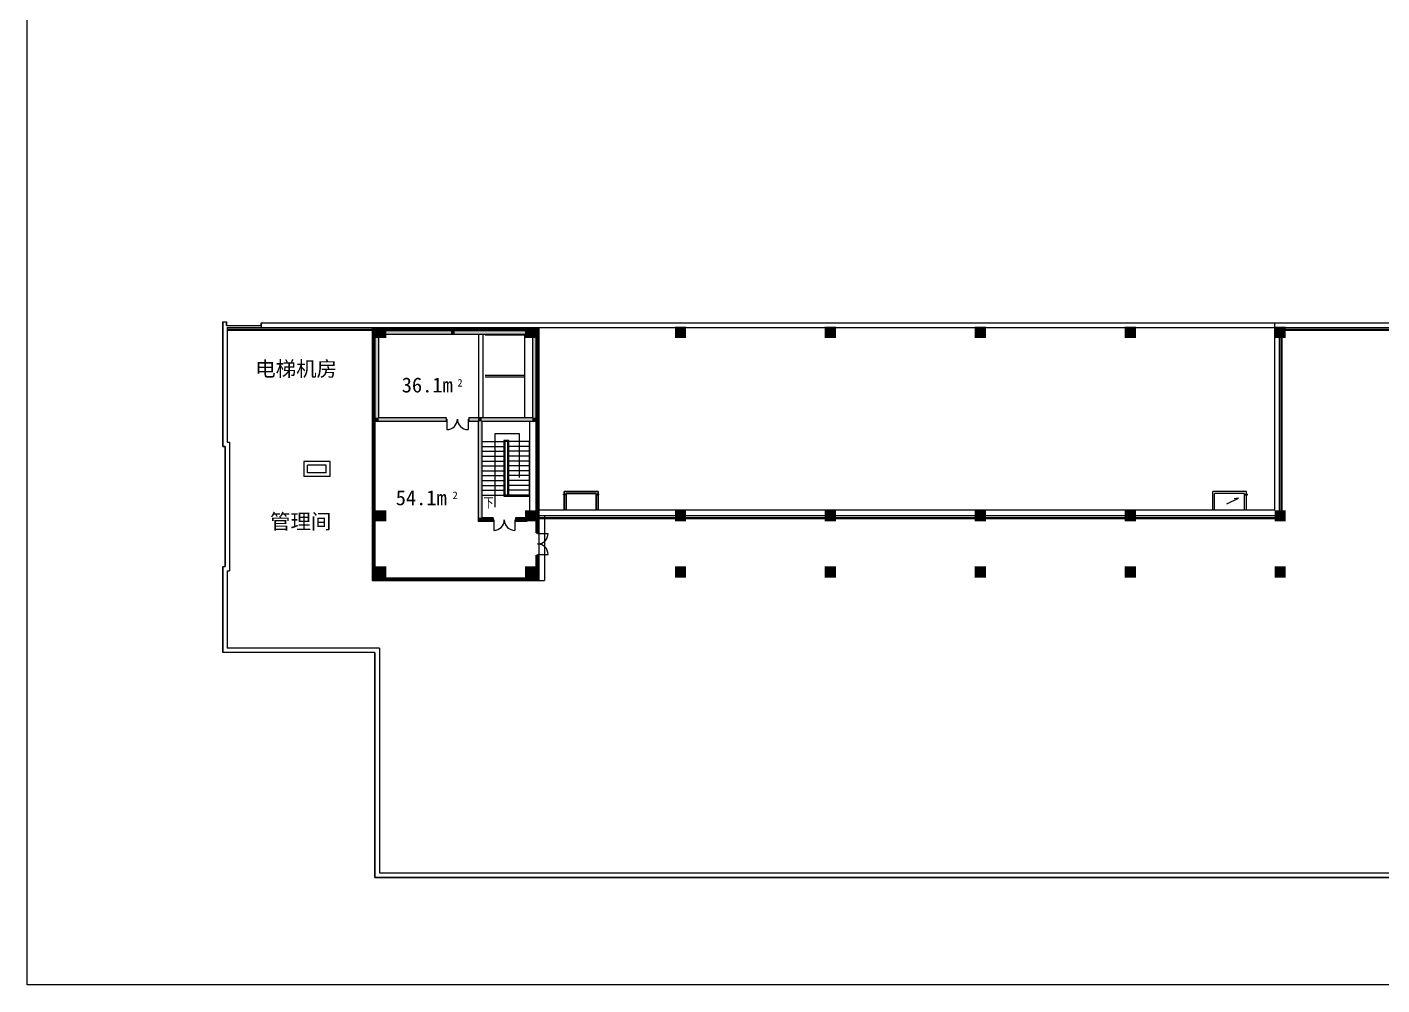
# Model space of a CAD drawing. Header units: millimetres. Extents: x -10313 to 120890, y 4199 to 106461.
# Drawn here: x -10313 to 61979, y 4199 to 55330 of the extents above; entities that cross this region are included whole.
import ezdxf

# ---------------------------------------------------------------- set-up
doc = ezdxf.new("R2010")
doc.units = ezdxf.units.MM
doc.header["$MEASUREMENT"] = 0
for name, color, linetype in [('DR', 1, 'Continuous'), ('GROS', 6, 'Continuous'), ('LABEL', 7, 'Continuous'), ('OTHER', 84, 'Continuous'), ('PL-STAIR', 114, 'Continuous'), ('WA', 32, 'Continuous'), ('WN', 30, 'Continuous')]:
    doc.layers.add(name, color=color, linetype=linetype)
doc.layers.get('0').off()
doc.styles.add('_HZTXT', font='txt.shx', dxfattribs={"width": 0.8, "bigfont": 'HZTXT.shx'})

# ---------------------------------------------------------------- blocks, each defined once
blk = doc.blocks.new('_FZH')
blk.add_solid([(-0.5, -0.5), (0.5, -0.5), (-0.5, 0.5), (0.5, 0.5)])
blk = doc.blocks.new('_ARROW')
blk.add_solid([(0, 0), (-1, 0.1), (-1, -0.1)])

msp = doc.modelspace()

# ---------------------------------------------------------------- linework, layer by layer
at = {"layer": 'DR', "lineweight": 0}
for p, q in [((12086, 34408), (12086, 33844)), ((13214, 34408), (13214, 33844)), ((14587, 29023), (14587, 28459)), ((15715, 29023), (15715, 28459)), ((16926, 28302), (17490, 28302)), ((16926, 27174), (17490, 27174))]:
    msp.add_line(p, q, dxfattribs=at)
for centre, start, end in [((12086, 34408), 270, 0), ((13214, 34408), 180, 270), ((14587, 29023), 270, 0), ((15715, 29023), 180, 270), ((16926, 28302), 270, 0), ((16926, 27174), 0, 90)]:
    msp.add_arc(centre, 564, start, end, dxfattribs=at)
at = {"layer": 'GROS', "lineweight": 0}
msp.add_lwpolyline([(80851, 9938), (8251, 9938), (8251, 21938), (131, 21938), (131, 26538), (251, 26538), (251, 32938), (131, 32938), (131, 39588), (331, 39588), (331, 39409), (2181, 39409), (2181, 39538), (80851, 39538)], dxfattribs=at)
at = {"layer": 'OTHER', "lineweight": 0}
for p, q in [((53697, 29876), (54334, 30185)), ((54334, 30185), (54105, 30148)), ((54334, 30185), (54334, 30185))]:
    msp.add_line(p, q, dxfattribs=at)
msp.add_lwpolyline([(-10313, 106461), (120890, 106461), (120890, 4199), (-10313, 4199)], close=True, dxfattribs=at)
at = {"layer": 'PL-STAIR', "lineweight": 0}
for p, q in [((15391, 33266), (15121, 33266)), ((15121, 33266), (15121, 30286)), ((15391, 30346), (15391, 33266)), ((13951, 33206), (13951, 30346)), ((13951, 33206), (15121, 33206)), ((13951, 32946), (15121, 32946)), ((13951, 32686), (15121, 32686)), ((15331, 33206), (15181, 33206)), ((15181, 33206), (15181, 30346)), ((15331, 30346), (15331, 33206)), ((16501, 33206), (15391, 33206)), ((16501, 32946), (15391, 32946)), ((16501, 32686), (15391, 32686)), ((16501, 30346), (16501, 33206)), ((13951, 32426), (15121, 32426)), ((13951, 32166), (15121, 32166)), ((13951, 31906), (15121, 31906)), ((16501, 32426), (15391, 32426)), ((16501, 32166), (15391, 32166)), ((16501, 31906), (15391, 31906)), ((13951, 31646), (15121, 31646)), ((13951, 31386), (15121, 31386)), ((13951, 31126), (15121, 31126)), ((16501, 31646), (15391, 31646)), ((16501, 31386), (15391, 31386)), ((16501, 31126), (15391, 31126)), ((13951, 30866), (15121, 30866)), ((13951, 30606), (15121, 30606)), ((16501, 30866), (15391, 30866)), ((16501, 30606), (15391, 30606)), ((13951, 30346), (15121, 30346)), ((15121, 30286), (16501, 30286)), ((16501, 30346), (15181, 30346))]:
    msp.add_line(p, q, dxfattribs=at)
msp.add_lwpolyline([(15953, 31285), (15953, 33612), (14639, 33612), (14639, 29704)], dxfattribs=at)
at = {"layer": 'WA', "lineweight": 0}
for p, q in [((131, 39588), (131, 32938)), ((131, 39588), (331, 39588)), ((331, 39409), (331, 39588)), ((331, 39409), (2181, 39409)), ((371, 39298), (371, 33178)), ((371, 39298), (56251, 39298)), ((371, 39198), (8101, 39198)), ((371, 39148), (8101, 39148)), ((2181, 39538), (2181, 39539)), ((2181, 39538), (2181, 39298)), ((2181, 39538), (80851, 39538)), ((8651, 39138), (16351, 39138)), ((56251, 39538), (56251, 29538)), ((56491, 39298), (56491, 29298)), ((56491, 39298), (80611, 39298)), ((56491, 39198), (80511, 39198)), ((56491, 39148), (80461, 39148)), ((56591, 39298), (56591, 29298)), ((56641, 39298), (56641, 29298)), ((8251, 38738), (8251, 34288)), ((8451, 38938), (16351, 38938)), ((8451, 34488), (8451, 38738)), ((13781, 38938), (13781, 34488)), ((14031, 34488), (14031, 38938)), ((16251, 38888), (14131, 38888)), ((16251, 34488), (16251, 38938)), ((16651, 38888), (16651, 34488)), ((16851, 34288), (16851, 38758)), ((16251, 36738), (14131, 36738)), ((16251, 36638), (14131, 36638)), ((8251, 34288), (12050, 34288)), ((8451, 34488), (12050, 34488)), ((12050, 34488), (12050, 34288)), ((13250, 34488), (13250, 34288)), ((13250, 34488), (16651, 34488)), ((13250, 34288), (13750, 34288)), ((13751, 34288), (13751, 28938)), ((13951, 34288), (13951, 29138)), ((13951, 34288), (16851, 34288)), ((131, 32938), (251, 32938)), ((251, 32938), (251, 26538)), ((371, 33178), (491, 33178)), ((491, 33178), (491, 26298)), ((4451, 32137), (4451, 31337)), ((5851, 32137), (4451, 32137)), ((4651, 31537), (4651, 31937)), ((5651, 31937), (4651, 31937)), ((5651, 31537), (5651, 31937)), ((5851, 31337), (5851, 32137)), ((5851, 31337), (4451, 31337)), ((5651, 31537), (4651, 31537)), ((18451, 30388), (18301, 30388)), ((18301, 30358), (18301, 30388)), ((18351, 30538), (18351, 29538)), ((20151, 30538), (18351, 30538)), ((18351, 29538), (18351, 30538)), ((18351, 30538), (20151, 30538)), ((20051, 30438), (18451, 30438)), ((18451, 30438), (18451, 29538)), ((18451, 29538), (18451, 30438)), ((18451, 30438), (20051, 30438)), ((20051, 30438), (20051, 29538)), ((20051, 29538), (20051, 30438)), ((20051, 30388), (20201, 30388)), ((20151, 30538), (20151, 29538)), ((20151, 29538), (20151, 30538)), ((20201, 30358), (20201, 30388)), ((52951, 29538), (52951, 30538)), ((54751, 30538), (52951, 30538)), ((54651, 30438), (53051, 30438)), ((53051, 29538), (53051, 30438)), ((54651, 29538), (54651, 30438)), ((54651, 30388), (54801, 30388)), ((54751, 29538), (54751, 30538)), ((54801, 30358), (54801, 30388)), ((18451, 30358), (18301, 30358)), ((20051, 30358), (20201, 30358)), ((54651, 30358), (54801, 30358)), ((14551, 28938), (13751, 28938)), ((14551, 29138), (13951, 29138)), ((14551, 29138), (14551, 28938)), ((15751, 29138), (15751, 28938)), ((16515, 29138), (15751, 29138)), ((16365, 28938), (15751, 28938)), ((56251, 29238), (16951, 29238)), ((56251, 29538), (17001, 29538)), ((56251, 29138), (17001, 29138)), ((56251, 29088), (17001, 29088)), ((131, 26538), (131, 21938)), ((131, 26538), (251, 26538)), ((371, 26298), (491, 26298)), ((371, 26298), (371, 22178)), ((11754, 25938), (11954, 25938)), ((8251, 21938), (131, 21938)), ((8491, 22178), (371, 22178)), ((8251, 21938), (8251, 9938)), ((8491, 22178), (8491, 10178)), ((8491, 10178), (80611, 10178)), ((8251, 9938), (80851, 9938))]:
    msp.add_line(p, q, dxfattribs=at)
for points in [[(8851, 39138), (16251, 39138), (8851, 38938), (16251, 38938)], [(8251, 38738), (8451, 38738), (8251, 34288), (8451, 34488)], [(16651, 38738), (16851, 38738), (16651, 34488), (16851, 34288)], [(8451, 34488), (12050, 34488), (8251, 34288), (12050, 34288)], [(13250, 34488), (16651, 34488), (13250, 34288), (16851, 34288)], [(13751, 34288), (13951, 34288), (13751, 28938), (13951, 29138)], [(13951, 29138), (14551, 29138), (13751, 28938), (14551, 28938)], [(15751, 29138), (16251, 29138), (15751, 28938), (16251, 28938)]]:
    msp.add_solid(points, dxfattribs=at)
at = {"layer": 'WN', "lineweight": 0}
for p, q in [((8101, 39298), (8101, 25788)), ((16951, 39238), (8151, 39238)), ((8151, 39238), (8151, 25838)), ((16901, 39188), (8201, 39188)), ((8201, 39188), (8201, 25888)), ((16851, 39138), (8251, 39138)), ((8251, 39138), (8251, 25938)), ((16851, 28338), (16851, 39138)), ((16901, 28338), (16901, 39188)), ((16951, 28338), (16951, 39238)), ((17001, 39298), (17001, 25788)), ((16501, 34288), (16501, 29238)), ((17301, 29229), (17301, 29138)), ((17301, 29088), (17301, 25788)), ((16851, 28338), (17001, 28338)), ((16851, 27138), (17001, 27138)), ((16851, 25938), (16851, 27138)), ((16901, 25888), (16901, 27138)), ((16951, 25838), (16951, 27138)), ((8101, 25788), (17001, 25788)), ((8151, 25838), (16951, 25838)), ((8201, 25888), (16901, 25888)), ((8251, 25938), (16851, 25938)), ((17001, 25788), (17301, 25788))]:
    msp.add_line(p, q, dxfattribs=at)

# ---------------------------------------------------------------- block references
at = {"layer": 'PL-STAIR', "lineweight": 0, "xscale": 400, "yscale": 400, "zscale": 400, "rotation": 270}
msp.add_blockref('_ARROW', (15953, 31285), dxfattribs=at)
at = {"layer": 'WA', "lineweight": 0}
for p, xscale, yscale, zscale in [((8551, 38938), 600, 400, 600), ((12401, 39038), 200, 200, 200), ((16551, 38938), 600, 400, 600), ((24551, 39038), 600, 600, 600), ((32551, 39038), 600, 600, 600), ((40551, 39038), 600, 600, 600), ((48551, 39038), 600, 600, 600), ((56551, 39038), 600, 600, 600), ((8351, 34388), 200, 200, 200), ((13851, 34388), 200, 200, 200), ((16751, 34388), 200, 200, 200), ((8551, 29238), 600, 600, 600), ((8551, 29238), 400, 400, 400), ((13851, 29038), 200, 200, 200), ((16551, 29238), 600, 600, 600), ((16551, 29238), 400, 400, 400), ((24551, 29238), 600, 600, 600), ((32551, 29238), 600, 600, 600), ((40551, 29238), 600, 600, 600), ((48551, 29238), 600, 600, 600), ((56551, 29238), 600, 600, 600), ((8551, 26238), 600, 600, 600), ((8551, 26238), 400, 400, 400), ((16551, 26238), 600, 600, 600), ((16551, 26238), 400, 400, 400), ((24551, 26238), 600, 600, 600), ((32551, 26238), 600, 600, 600), ((40551, 26238), 600, 600, 600), ((48551, 26238), 600, 600, 600), ((56551, 26238), 600, 600, 600)]:
    msp.add_blockref('_FZH', p, dxfattribs=dict(at, xscale=xscale, yscale=yscale, zscale=zscale))

# ---------------------------------------------------------------- texts
at = {"layer": 'LABEL', "lineweight": 0, "style": '_HZTXT', "width": 0.8}
msp.add_text('下', height=600, dxfattribs=at).set_placement((14041, 29625))
at = {"layer": 'LABEL', "lineweight": 0, "attachment_point": 1}
for s, insert, char_height, width in [('{\\f宋体|b0|i0|c134|p54;电梯机房}', (1861, 37488), 800, 10000), ('36.1m', (9677, 36625), 800, 2796.55), ('2', (12653, 36544), 400, 447.55), ('54.1m', (9357, 30605), 800, 3677.33), ('2', (12393, 30534), 400, 447.55), ('{\\f宋体|b0|i0|c134|p54;管理间}', (2650, 29339), 800, 10000)]:
    msp.add_mtext(s, dxfattribs=dict(at, insert=insert, char_height=char_height, width=width))

doc.saveas('drawing.dxf')
